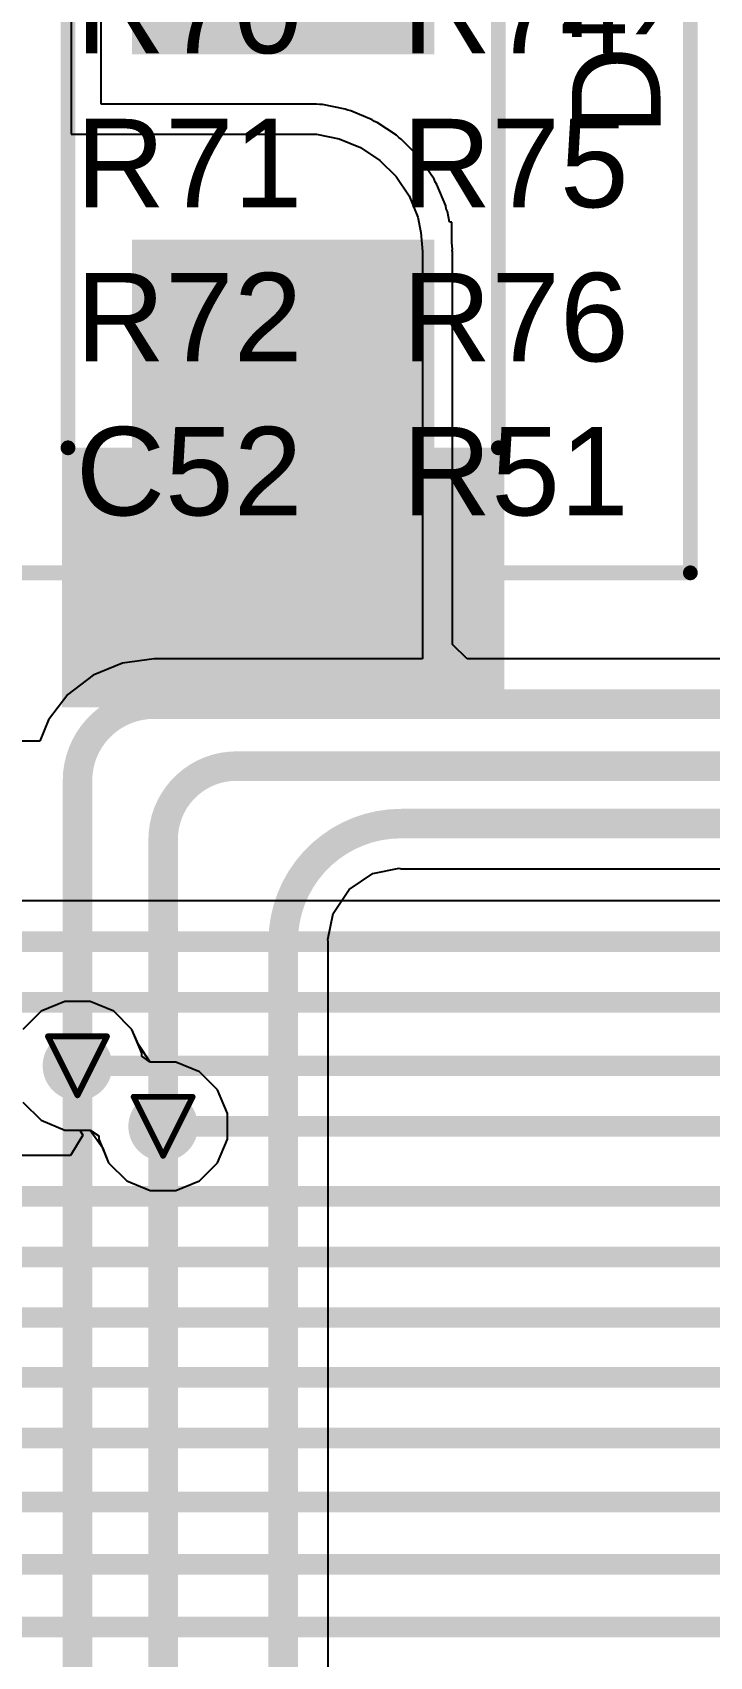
# Model space of a CAD drawing. Header units: inches. Extents: x 0 to 5359, y 0 to 5098.
# Drawn here: x 21.88 to 27.71, y 68.37 to 82.36 of the extents above; entities that cross this region are included whole.
import ezdxf

# ---------------------------------------------------------------- set-up
doc = ezdxf.new("R2010")
doc.units = ezdxf.units.IN
for name, color, linetype in [('Bottom Layer', 5, 'Continuous'), ('Bottom Overlay', 54, 'Continuous'), ('Bottom Paste', 16, 'Continuous'), ('Bottom Solder', 6, 'Continuous'), ('Drill Drawing', 1, 'Continuous'), ('Layer 1', 16, 'Continuous'), ('Layer 2', 76, 'Continuous'), ('Top Layer', 1, 'Continuous'), ('Top Overlay', 2, 'Continuous'), ('Via Holes', 16, 'Continuous')]:
    doc.layers.add(name, color=color, linetype=linetype)
doc.styles.add('Arial', font='', dxfattribs={"height": 0.2})
doc.styles.get('Arial').set_extended_font_data('Arial')

# ---------------------------------------------------------------- blocks, each defined once
blk = doc.blocks.new('SMB__B_26')
at = {"layer": 'Bottom Layer'}
for points in [[(-0.9, 1.2), (-0.9, -1.2), (-3.7, -1.2), (-3.7, 1.2)], [(3.7, 1.2), (3.7, -1.2), (0.9, -1.2), (0.9, 1.2)]]:
    blk.add_hatch(color=5, dxfattribs=at).paths.add_polyline_path(points)
at = {"layer": 'Bottom Overlay'}
for points in [[(2.591, 1.244), (4.826, 1.244), (4.826, 1.905), (2.591, 1.905)], [(3.733, -1.346), (4.826, -1.346), (4.826, 1.651), (3.733, 1.651)], [(2.591, -1.905), (4.826, -1.905), (4.826, -1.245), (2.591, -1.245)]]:
    blk.add_hatch(color=54, dxfattribs=at).paths.add_polyline_path(points)
at = {"layer": 'Bottom Paste'}
for points in [[(-0.9, 1.2), (-0.9, -1.2), (-3.7, -1.2), (-3.7, 1.2)], [(3.7, 1.2), (3.7, -1.2), (0.9, -1.2), (0.9, 1.2)]]:
    blk.add_hatch(color=16, dxfattribs=at).paths.add_polyline_path(points)
at = {"layer": 'Bottom Solder'}
for points in [[(-0.798, 1.302), (-0.798, -1.302), (-3.802, -1.302), (-3.802, 1.302)], [(3.802, 1.302), (3.802, -1.302), (0.798, -1.302), (0.798, 1.302)]]:
    blk.add_hatch(color=6, dxfattribs=at).paths.add_polyline_path(points)
at = {"layer": 'Bottom Overlay'}
for points in [[(2.591, 1.854, 0.127, 0.127, 0), (-2.21, 1.854, 0.127, 0.127, 0)], [(-2.21, 1.397, 0.127, 0.127, 0), (-2.21, 1.854, 0.127, 0.127, 0)], [(-2.21, -1.854, 0.127, 0.127, 0), (-2.21, -1.397, 0.127, 0.127, 0)], [(2.591, -1.854, 0.127, 0.127, 0), (-2.21, -1.854, 0.127, 0.127, 0)]]:
    blk.add_lwpolyline(points, format="xyseb", dxfattribs=at)
for points in [[(-2.242, 1.854, 0.0635, 0.0635, 1), (-2.178, 1.854, 0.0635, 0.0635, 1)], [(-2.242, 1.854, 0.0635, 0.0635, 1), (-2.178, 1.854, 0.0635, 0.0635, 1)], [(2.559, 1.854, 0.0635, 0.0635, 1), (2.623, 1.854, 0.0635, 0.0635, 1)], [(-2.242, 1.397, 0.0635, 0.0635, 1), (-2.178, 1.397, 0.0635, 0.0635, 1)], [(-2.242, -1.397, 0.0635, 0.0635, 1), (-2.178, -1.397, 0.0635, 0.0635, 1)], [(-2.242, -1.854, 0.0635, 0.0635, 1), (-2.178, -1.854, 0.0635, 0.0635, 1)], [(-2.242, -1.854, 0.0635, 0.0635, 1), (-2.178, -1.854, 0.0635, 0.0635, 1)], [(2.559, -1.854, 0.0635, 0.0635, 1), (2.623, -1.854, 0.0635, 0.0635, 1)]]:
    blk.add_lwpolyline(points, format="xyseb", close=True, dxfattribs=at)

msp = doc.modelspace()

# ---------------------------------------------------------------- hatches: boundary and pattern name
at = {"layer": 'Bottom Layer'}
h = msp.add_hatch(color=5, dxfattribs=at)
edge = h.paths.add_edge_path()
edge.add_arc((22.266, 73.457), 0.3, 0, 360)
h = msp.add_hatch(color=5, dxfattribs=at)
edge = h.paths.add_edge_path()
edge.add_arc((23.004, 72.936), 0.3, 0, 360)
at = {"layer": 'Layer 1'}
h = msp.add_hatch(color=16, dxfattribs=at)
edge = h.paths.add_edge_path()
edge.add_arc((22.266, 73.457), 0.3, 0, 360)
h = msp.add_hatch(color=16, dxfattribs=at)
edge = h.paths.add_edge_path()
edge.add_arc((23.004, 72.936), 0.3, 0, 360)
at = {"layer": 'Layer 2'}
h = msp.add_hatch(color=76, dxfattribs=at)
edge = h.paths.add_edge_path()
edge.add_arc((22.266, 73.457), 0.3, 0, 360)
h = msp.add_hatch(color=76, dxfattribs=at)
edge = h.paths.add_edge_path()
edge.add_arc((23.004, 72.936), 0.3, 0, 360)
at = {"layer": 'Top Layer'}
h = msp.add_hatch(color=1, dxfattribs=at)
edge = h.paths.add_edge_path()
edge.add_arc((22.266, 73.457), 0.3, 0, 360)
h = msp.add_hatch(color=1, dxfattribs=at)
edge = h.paths.add_edge_path()
edge.add_arc((23.004, 72.936), 0.3, 0, 360)
at = {"layer": 'Via Holes'}
h = msp.add_hatch(color=7, dxfattribs=at)
edge = h.paths.add_edge_path()
edge.add_arc((22.266, 73.457), 0.15, 0, 360)
h = msp.add_hatch(color=7, dxfattribs=at)
edge = h.paths.add_edge_path()
edge.add_arc((23.004, 72.936), 0.15, 0, 360)

# ---------------------------------------------------------------- linework, layer by layer
at = {"layer": 'Bottom Layer'}
for p, q in [((22.211, 96.343), (22.211, 81.483)), ((22.47, 81.742), (22.47, 86.18)), ((24.226, 81.742), (22.47, 81.742)), ((24.326, 81.742), (24.226, 81.742)), ((24.351, 81.737), (24.326, 81.742)), ((24.376, 81.737), (24.351, 81.737)), ((24.572, 81.698), (24.376, 81.737)), ((24.595, 81.689), (24.572, 81.698)), ((24.62, 81.684), (24.595, 81.689)), ((24.805, 81.607), (24.62, 81.684)), ((24.826, 81.593), (24.805, 81.607)), ((24.849, 81.583), (24.826, 81.593)), ((25.015, 81.473), (24.849, 81.583)), ((22.211, 81.483), (24.226, 81.483)), ((24.226, 81.483), (24.326, 81.483)), ((24.326, 81.483), (24.521, 81.444)), ((24.521, 81.444), (24.705, 81.368)), ((25.033, 81.455), (25.015, 81.473)), ((25.054, 81.441), (25.033, 81.455)), ((25.195, 81.3), (25.054, 81.441)), ((24.705, 81.368), (24.871, 81.257)), ((25.209, 81.278), (25.195, 81.3)), ((24.871, 81.257), (25.012, 81.117)), ((25.227, 81.26), (25.209, 81.278)), ((25.338, 81.095), (25.227, 81.26)), ((25.012, 81.117), (25.123, 80.951)), ((25.348, 81.071), (25.338, 81.095)), ((25.362, 81.05), (25.348, 81.071)), ((25.438, 80.866), (25.362, 81.05)), ((25.123, 80.951), (25.199, 80.767)), ((25.443, 80.841), (25.438, 80.866)), ((25.199, 80.767), (25.225, 80.635)), ((25.453, 80.817), (25.443, 80.841)), ((25.471, 80.726), (25.453, 80.817)), ((25.492, 80.726), (25.471, 80.726)), ((25.492, 80.546), (25.492, 80.726)), ((25.225, 80.635), (25.238, 80.472)), ((25.238, 80.472), (25.238, 77.885)), ((25.496, 80.492), (25.492, 80.546)), ((25.495, 80.482), (25.496, 80.492)), ((25.497, 80.472), (25.495, 80.482)), ((25.497, 77.885), (25.497, 80.472)), ((25.238, 77.885), (25.238, 76.962)), ((25.497, 77.087), (25.497, 77.885)), ((25.622, 76.962), (25.497, 77.087)), ((22.925, 76.963), (22.653, 76.927)), ((22.925, 76.962), (22.925, 76.963)), ((25.238, 76.962), (22.925, 76.962)), ((28.28, 76.962), (25.622, 76.962)), ((22.4, 76.823), (22.183, 76.656)), ((22.653, 76.927), (22.4, 76.823)), ((22.183, 76.656), (22.016, 76.439)), ((22.016, 76.439), (21.94, 76.254)), ((21.94, 76.254), (21.747, 76.254)), ((24.811, 75.114), (25.036, 75.159)), ((25.036, 75.159), (25.054, 75.155)), ((25.054, 75.155), (37.798, 75.155)), ((24.605, 74.976), (24.811, 75.114)), ((24.468, 74.77), (24.605, 74.976)), ((24.423, 74.545), (24.468, 74.77)), ((24.426, 74.528), (24.423, 74.545)), ((24.426, 60.187), (24.426, 74.528))]:
    msp.add_line(p, q, dxfattribs=at)
for points in [[(22.266, 75.914, 0.254, 0.254, -0.414214), (22.925, 76.573, 0.254, 0.254, 0)], [(22.925, 76.573, 0.254, 0.254, 0), (45.062, 76.573, 0.254, 0.254, 0)], [(23.004, 75.408, 0.254, 0.254, -0.414214), (23.634, 76.039, 0.254, 0.254, 0)], [(23.634, 76.039, 0.254, 0.254, 0), (45.313, 76.039, 0.254, 0.254, 0)], [(22.266, 73.457, 0.254, 0.254, 0), (22.266, 75.914, 0.254, 0.254, 0)], [(24.038, 74.528, 0.254, 0.254, -0.414214), (25.054, 75.544, 0.254, 0.254, 0)], [(25.054, 75.544, 0.254, 0.254, 0), (45.775, 75.544, 0.254, 0.254, 0)], [(23.004, 72.936, 0.254, 0.254, 0), (23.004, 75.408, 0.254, 0.254, 0)], [(24.038, 59.792, 0.254, 0.254, 0), (24.038, 74.528, 0.254, 0.254, 0)], [(22.266, 17.409, 0.254, 0.254, 0), (22.266, 73.457, 0.254, 0.254, 0)], [(23.004, 14.749, 0.254, 0.254, 0), (23.004, 72.936, 0.254, 0.254, 0)]]:
    msp.add_lwpolyline(points, format="xyseb", dxfattribs=at)
for points in [[(22.861, 76.573, 0.127, 0.127, 1), (22.988, 76.573, 0.127, 0.127, 1)], [(22.861, 76.573, 0.127, 0.127, 1), (22.988, 76.573, 0.127, 0.127, 1)], [(23.571, 76.039, 0.127, 0.127, 1), (23.698, 76.039, 0.127, 0.127, 1)], [(23.571, 76.039, 0.127, 0.127, 1), (23.698, 76.039, 0.127, 0.127, 1)], [(22.202, 75.914, 0.127, 0.127, 1), (22.329, 75.914, 0.127, 0.127, 1)], [(22.202, 75.914, 0.127, 0.127, 1), (22.329, 75.914, 0.127, 0.127, 1)], [(24.99, 75.544, 0.127, 0.127, 1), (25.117, 75.544, 0.127, 0.127, 1)], [(24.99, 75.544, 0.127, 0.127, 1), (25.117, 75.544, 0.127, 0.127, 1)], [(22.94, 75.408, 0.127, 0.127, 1), (23.067, 75.408, 0.127, 0.127, 1)], [(22.94, 75.408, 0.127, 0.127, 1), (23.067, 75.408, 0.127, 0.127, 1)], [(23.974, 74.528, 0.127, 0.127, 1), (24.101, 74.528, 0.127, 0.127, 1)], [(23.974, 74.528, 0.127, 0.127, 1), (24.101, 74.528, 0.127, 0.127, 1)], [(22.202, 73.457, 0.127, 0.127, 1), (22.329, 73.457, 0.127, 0.127, 1)], [(22.202, 73.457, 0.127, 0.127, 1), (22.329, 73.457, 0.127, 0.127, 1)], [(22.94, 72.936, 0.127, 0.127, 1), (23.067, 72.936, 0.127, 0.127, 1)], [(22.94, 72.936, 0.127, 0.127, 1), (23.067, 72.936, 0.127, 0.127, 1)]]:
    msp.add_lwpolyline(points, format="xyseb", close=True, dxfattribs=at)
at = {"layer": 'Drill Drawing'}
for points in [[(22.012, 73.711, 0.0508, 0.0508, 0), (22.52, 73.711, 0.0508, 0.0508, 0)], [(22.012, 73.711, 0.0508, 0.0508, 0), (22.266, 73.203, 0.0508, 0.0508, 0)], [(22.266, 73.203, 0.0508, 0.0508, 0), (22.52, 73.711, 0.0508, 0.0508, 0)], [(22.75, 73.19, 0.0508, 0.0508, 0), (23.258, 73.19, 0.0508, 0.0508, 0)], [(22.75, 73.19, 0.0508, 0.0508, 0), (23.004, 72.682, 0.0508, 0.0508, 0)], [(23.004, 72.682, 0.0508, 0.0508, 0), (23.258, 73.19, 0.0508, 0.0508, 0)]]:
    msp.add_lwpolyline(points, format="xyseb", dxfattribs=at)
for points in [[(21.999, 73.711, 0.0254, 0.0254, 1), (22.024, 73.711, 0.0254, 0.0254, 1)], [(21.999, 73.711, 0.0254, 0.0254, 1), (22.024, 73.711, 0.0254, 0.0254, 1)], [(22.507, 73.711, 0.0254, 0.0254, 1), (22.532, 73.711, 0.0254, 0.0254, 1)], [(22.507, 73.711, 0.0254, 0.0254, 1), (22.532, 73.711, 0.0254, 0.0254, 1)], [(22.253, 73.203, 0.0254, 0.0254, 1), (22.278, 73.203, 0.0254, 0.0254, 1)], [(22.253, 73.203, 0.0254, 0.0254, 1), (22.278, 73.203, 0.0254, 0.0254, 1)], [(22.737, 73.19, 0.0254, 0.0254, 1), (22.762, 73.19, 0.0254, 0.0254, 1)], [(22.737, 73.19, 0.0254, 0.0254, 1), (22.762, 73.19, 0.0254, 0.0254, 1)], [(23.245, 73.19, 0.0254, 0.0254, 1), (23.27, 73.19, 0.0254, 0.0254, 1)], [(23.245, 73.19, 0.0254, 0.0254, 1), (23.27, 73.19, 0.0254, 0.0254, 1)], [(22.991, 72.682, 0.0254, 0.0254, 1), (23.016, 72.682, 0.0254, 0.0254, 1)], [(22.991, 72.682, 0.0254, 0.0254, 1), (23.016, 72.682, 0.0254, 0.0254, 1)]]:
    msp.add_lwpolyline(points, format="xyseb", close=True, dxfattribs=at)
at = {"layer": 'Layer 1'}
for p, q in [((22.156, 74.011), (21.952, 73.927)), ((22.376, 74.011), (22.156, 74.011)), ((22.58, 73.927), (22.376, 74.011)), ((21.952, 73.927), (21.796, 73.771)), ((22.735, 73.771), (22.58, 73.927)), ((22.79, 73.64), (22.735, 73.771)), ((22.893, 73.49), (22.79, 73.64)), ((23.114, 73.49), (22.893, 73.49)), ((23.317, 73.406), (23.114, 73.49)), ((23.473, 73.25), (23.317, 73.406)), ((23.558, 73.046), (23.473, 73.25)), ((21.796, 73.143), (21.952, 72.988)), ((23.558, 72.826), (23.558, 73.046)), ((21.952, 72.988), (22.156, 72.903)), ((22.156, 72.903), (22.376, 72.903)), ((22.376, 72.903), (22.48, 72.754)), ((22.48, 72.754), (22.534, 72.622)), ((23.473, 72.622), (23.558, 72.826)), ((22.534, 72.622), (22.69, 72.466)), ((23.317, 72.466), (23.473, 72.622)), ((22.69, 72.466), (22.893, 72.382)), ((22.893, 72.382), (23.114, 72.382)), ((23.114, 72.382), (23.317, 72.466))]:
    msp.add_line(p, q, dxfattribs=at)
at = {"layer": 'Layer 2'}
for p, q in [((22.156, 74.011), (21.952, 73.927)), ((22.376, 74.011), (22.156, 74.011)), ((22.58, 73.927), (22.376, 74.011)), ((21.952, 73.927), (21.796, 73.771)), ((22.735, 73.771), (22.58, 73.927)), ((22.82, 73.567), (22.735, 73.771)), ((22.82, 73.539), (22.82, 73.567)), ((22.893, 73.49), (22.82, 73.539)), ((23.114, 73.49), (22.893, 73.49)), ((23.317, 73.406), (23.114, 73.49)), ((23.473, 73.25), (23.317, 73.406)), ((23.558, 73.046), (23.473, 73.25)), ((21.796, 73.143), (21.952, 72.988)), ((23.558, 72.826), (23.558, 73.046)), ((21.952, 72.988), (22.156, 72.903)), ((22.156, 72.903), (22.376, 72.903)), ((22.376, 72.903), (22.45, 72.854)), ((22.45, 72.854), (22.45, 72.826)), ((22.45, 72.826), (22.534, 72.622)), ((23.473, 72.622), (23.558, 72.826)), ((22.534, 72.622), (22.69, 72.466)), ((23.317, 72.466), (23.473, 72.622)), ((22.69, 72.466), (22.893, 72.382)), ((22.893, 72.382), (23.114, 72.382)), ((23.114, 72.382), (23.317, 72.466))]:
    msp.add_line(p, q, dxfattribs=at)
at = {"layer": 'Top Layer'}
for p, q in [((46.466, 74.877), (14.327, 74.877)), ((21.796, 73.143), (21.952, 72.988)), ((21.952, 72.988), (22.156, 72.903)), ((22.156, 72.903), (22.287, 72.903)), ((22.287, 72.903), (22.311, 72.861)), ((22.311, 72.861), (22.207, 72.684)), ((22.207, 72.684), (16.117, 72.684))]:
    msp.add_line(p, q, dxfattribs=at)
for points in [[(13.893, 74.528, 0.178, 0.178, 0), (46.466, 74.528, 0.178, 0.178, 0)], [(14.788, 74.003, 0.178, 0.178, 0), (46.425, 74.003, 0.178, 0.178, 0)], [(22.139, 73.457, 0.178, 0.178, 0), (46.405, 73.457, 0.178, 0.178, 0)], [(23.004, 72.936, 0.178, 0.178, 0), (46.36, 72.936, 0.178, 0.178, 0)], [(15.684, 72.334, 0.178, 0.178, 0), (45.831, 72.334, 0.178, 0.178, 0)], [(16.579, 71.811, 0.178, 0.178, 0), (45.222, 71.811, 0.178, 0.178, 0)], [(17.474, 71.289, 0.178, 0.178, 0), (45.179, 71.289, 0.178, 0.178, 0)], [(18.376, 70.773, 0.178, 0.178, 0), (45.082, 70.773, 0.178, 0.178, 0)], [(9.417, 70.25, 0.178, 0.178, 0), (45.086, 70.25, 0.178, 0.178, 0)], [(10.312, 69.7, 0.178, 0.178, 0), (23.592, 69.7, 0.178, 0.178, 0)], [(23.592, 69.7, 0.178, 0.178, 0), (45.071, 69.7, 0.178, 0.178, 0)], [(8.56, 69.164, 0.178, 0.178, 0), (23.592, 69.164, 0.178, 0.178, 0)], [(23.592, 69.164, 0.178, 0.178, 0), (45.042, 69.164, 0.178, 0.178, 0)], [(11.208, 68.622, 0.178, 0.178, 0), (43.321, 68.622, 0.178, 0.178, 0)]]:
    msp.add_lwpolyline(points, format="xyseb", dxfattribs=at)
for points in [[(22.094, 73.457, 0.0889, 0.0889, 1), (22.183, 73.457, 0.0889, 0.0889, 1)], [(22.959, 72.936, 0.0889, 0.0889, 1), (23.048, 72.936, 0.0889, 0.0889, 1)], [(23.547, 69.7, 0.0889, 0.0889, 1), (23.636, 69.7, 0.0889, 0.0889, 1)], [(23.547, 69.7, 0.0889, 0.0889, 1), (23.636, 69.7, 0.0889, 0.0889, 1)], [(23.547, 69.164, 0.0889, 0.0889, 1), (23.636, 69.164, 0.0889, 0.0889, 1)], [(23.547, 69.164, 0.0889, 0.0889, 1), (23.636, 69.164, 0.0889, 0.0889, 1)]]:
    msp.add_lwpolyline(points, format="xyseb", close=True, dxfattribs=at)
at = {"layer": 'Top Overlay'}
for points in [[(27.546, 77.704, 0.127, 0.127, 0), (27.546, 84.714, 0.127, 0.127, 0)], [(21.76, 77.704, 0.127, 0.127, 0), (27.546, 77.704, 0.127, 0.127, 0)]]:
    msp.add_lwpolyline(points, format="xyseb", dxfattribs=at)
msp.add_lwpolyline([(27.514, 77.704, 0.0635, 0.0635, 1), (27.578, 77.704, 0.0635, 0.0635, 1)], format="xyseb", close=True, dxfattribs=at)
msp.add_lwpolyline([(27.514, 77.704, 0.0635, 0.0635, 1), (27.578, 77.704, 0.0635, 0.0635, 1)], format="xyseb", close=True, dxfattribs=at)

# ---------------------------------------------------------------- block references
at = {"rotation": 270}
msp.add_blockref('SMB__B_26', (24.038, 81.372), dxfattribs=at)

# ---------------------------------------------------------------- texts
at = {"layer": 'Bottom Overlay', "style": 'Arial', "text_generation_flag": 2}
msp.add_text('D12', height=0.762, rotation=270, dxfattribs=at).set_placement((26.527, 81.471))
at = {"layer": 'Top Overlay', "style": 'Arial'}
for s, p in [('R70', (22.251, 82.18)), ('R74', (25.062, 82.18)), ('R71', (22.251, 80.853)), ('R75', (25.062, 80.853)), ('R72', (22.251, 79.526)), ('R76', (25.062, 79.526)), ('C52', (22.251, 78.199)), ('R51', (25.062, 78.199))]:
    msp.add_text(s, height=0.762, dxfattribs=at).set_placement(p)

doc.saveas('drawing.dxf')
